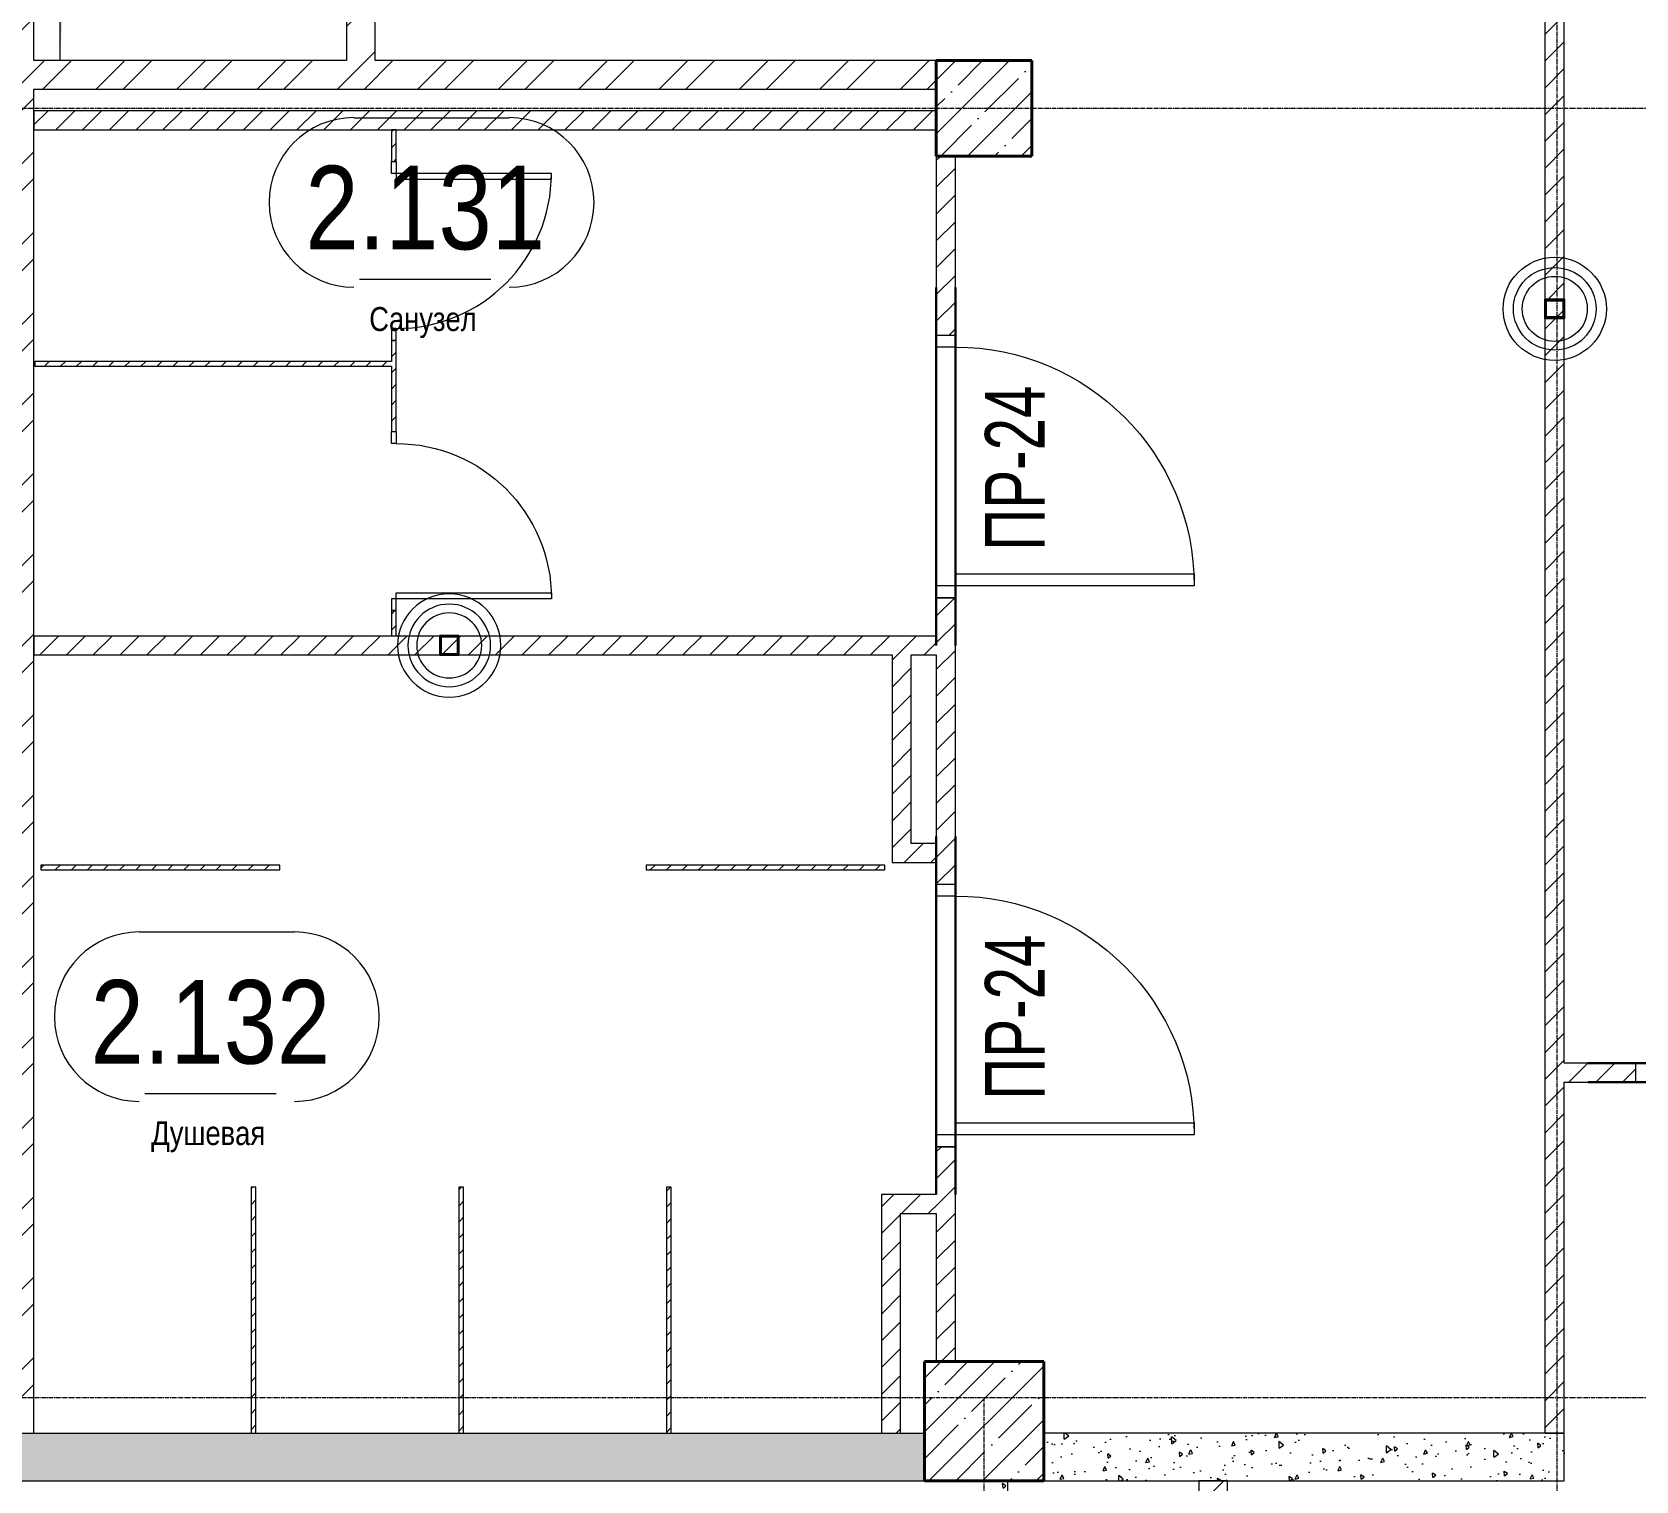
# Model space of a CAD drawing. Header units: millimetres. Extents: x -65509 to 912790, y 446 to 713294.
# Drawn here: x 209008 to 215725, y 217825 to 223895 of the extents above; entities that cross this region are included whole.
import ezdxf
from ezdxf.enums import TextEntityAlignment as Align

# ---------------------------------------------------------------- set-up
doc = ezdxf.new("R2010")
doc.units = ezdxf.units.MM
doc.linetypes.add('CENTER2', pattern=[28.575, 19.05, -3.175, 3.175, -3.175])
doc.linetypes.add('HIDDEN2', pattern=[4.7625, 3.175, -1.5875])
doc.layers.get('Defpoints').update_dxf_attribs({"color": 250})
for name, color, linetype, lineweight in [('АР_Area', 250, 'Continuous', 5), ('АР_Двери', 5, 'Continuous', 9), ('АР_Колонны', 250, 'Continuous', 30), ('АР_Стены ГКЛ', 250, 'Continuous', 15), ('АР_Стены ЖБ', 250, 'Continuous', 35), ('АР_Стены кирпич', 250, 'Continuous', 20), ('АР_Стены ПЕНОблок', 250, 'Continuous', 20), ('АР_Штриховка', 250, 'Continuous', 0), ('Двери кабины', 250, 'Continuous', 0), ('КМ_Фахверки', 250, 'Continuous', 25), ('ОВ_Шахты', 250, 'Continuous', 5), ('РД_Оси_100', 250, 'Continuous', 0)]:
    doc.layers.add(name, color=color, linetype=linetype, lineweight=lineweight)
for name, color, linetype, lineweight, plot in [('АР_Делит', 250, 'Continuous', 0, False), ('РД_Проем', 250, 'Continuous', 0, False), ('РД_проем_инж перемыч_подсчет', 250, 'Continuous', 30, False)]:
    doc.layers.add(name, color=color, linetype=linetype, lineweight=lineweight, plot=plot)
doc.layers.add('РД_Перемычка инж проемов', color=250, linetype='Continuous')
doc.styles.add('Arial0', font='arial.ttf')
doc.styles.add('style1', font='ARIALN.TTF')
doc.styles.add('ккк', font='isocpeur.ttf', dxfattribs={"width": 0.85, "oblique": 15})
pattern_1 = [(45, (142195.16, 127275.07), (-168.3798, 168.3798), []), (45, (142307.4, 127275.07), (-168.3798, 168.3798), [])]
pattern_2 = [(45, (142195.16, 127275.07), (-112.2532, 112.2532), []), (45, (142307.41, 127275.07), (-112.2532, 112.2532), [198.4375, -39.6875, 0, -39.6875])]
pattern_3 = [(45, (142195.157, 127275.073), (-33.67596, 33.67596), [])]

# ---------------------------------------------------------------- blocks, each defined once
blk = doc.blocks.new('СОШ_2200_АР_ОСИ_М100_28.05.24')
at = {"layer": 'РД_Оси_100', "linetype": 'CENTER2'}
for p, q in [((73200, -6155), (73200, 139938.679)), ((-5954.958, 96300), (119910, 96300)), ((-5954.958, 90900), (119910, 90900)), ((70800, -6155), (70800, 90900))]:
    blk.add_line(p, q, dxfattribs=at)
blk = doc.blocks.new('otv')
at = {"linetype": 'Continuous'}
blk.add_lwpolyline([(0, -1), (0, 0), (1, 0), (1, -1)], close=True, dxfattribs=at)
blk.add_solid([(0, -1), (0, 0), (0.1346, -0.1366), (1, 0)], dxfattribs=at)
blk = doc.blocks.new('Ф_блок 80')
at = {"layer": 'АР_Делит', "color": 1}
for radius in [216.3, 173, 136.2]:
    blk.add_circle((40, -40), radius, dxfattribs=at)
at = {"layer": 'КМ_Фахверки'}
blk.add_lwpolyline([(0, 0), (80, 0), (80, -80), (0, -80)], close=True, dxfattribs=at)
at = {"layer": 'КМ_Фахверки', "lineweight": 5}
blk.add_lwpolyline([(6, -6), (74, -6), (74, -74), (6, -74)], close=True, dxfattribs=at)
blk = doc.blocks.new('MOK-МаркаПом_овал_ареал')
for p, q in [((-2.986, 3.764), (3.522, 3.764)), ((-2.75, -3), (2.75, -3))]:
    blk.add_line(p, q)
for centre, radius, start, end in [((-2.986, 0.215), 3.55, 90, 270), ((3.522, 0.215), 3.55, 270, 90), ((-7.411, 0), 7.161, 0, 0.00095)]:
    blk.add_arc(centre, radius, start, end)
at = {"color": 0, "style": 'style1'}
blk.add_attdef('АР-ПОМЕЩЕНИЕ:НОМЕР', text='', height=3, dxfattribs=at).set_placement((0.261, 0), align=Align.MIDDLE)
blk = doc.blocks.new('MOK-МаркаПеремычки')
at = {"color": 0, "style": 'ккк', "oblique": 15, "width": 0.85}
blk.add_attdef('АР-ПРОЕМ:ПЕРЕМЫЧКА', text='', height=2.5, dxfattribs=at).set_placement((0, 0), align=Align.MIDDLE)

msp = doc.modelspace()

# ---------------------------------------------------------------- hatches: boundary and pattern name
at = {"layer": 'АР_Штриховка', "linetype": 'Continuous', "lineweight": 0}
h = msp.add_hatch(dxfattribs=at)
h.set_pattern_fill('ANSI32', color=256, scale=25, style=0)
h.set_pattern_definition(pattern_1)
h.paths.add_polyline_path([(208895.157, 223655.073), (208985.157, 223695.073), (209015.157, 223775.073), (209015.157, 227675.073), (208895.157, 227675.073)], flags=0)
h.paths.add_polyline_path([(209015.157, 221285.024), (208925.157, 221325.054), (208895.157, 221285.064), (208895.157, 218025.073), (209015.157, 218025.073)], flags=0)
h.paths.add_polyline_path([(208895.157, 221405.064), (208925.157, 221325.054), (209015.157, 221285.024), (209015.157, 221285.073), (208895.157, 221405.065)], flags=0)
h.paths.add_polyline_path([(208895.157, 221405.064), (209015.157, 221285.073), (209015.157, 223565.073), (208895.157, 223565.073)], flags=0)
h.paths.add_polyline_path([(208895.157, 223565.073), (209015.157, 223565.073), (209015.157, 223655.073), (208985.157, 223695.073), (208895.157, 223655.073)], flags=0)
h = msp.add_hatch(dxfattribs=at)
h.set_pattern_fill('ANSI32', color=256, scale=25, angle=-360, style=0)
h.set_pattern_definition([(45, (142195.16, 127275.07), (-168.3798, 168.3798), []), (45, (142307.4, 127275.07), (-168.3798, 168.3798), [])])
h.paths.add_polyline_path([(210445.157, 227675.073), (210325.157, 227675.073), (210325.157, 223775.073), (210365.157, 223745.073), (210445.157, 223775.073)], flags=0)
at = {"layer": 'АР_Штриховка', "linetype": 'Continuous', "lineweight": 0, "ltscale": 0.5}
h = msp.add_hatch(dxfattribs=at)
h.set_pattern_fill('ANSI31', color=256, scale=25, style=0)
h.set_pattern_definition([(45, (142195.16, 127275.07), (-56.1266, 56.1266), [])])
h.paths.add_polyline_path([(215425.157, 219495.073), (215405.157, 219548.406), (215345.157, 219575.073), (215345.157, 218025.073), (215425.157, 218025.073)], flags=0)
h.paths.add_polyline_path([(215345.157, 219575.073), (215405.157, 219548.406), (215425.157, 219575.073), (215425.157, 227675.073), (215345.157, 227675.073)], flags=0)
at = {"layer": 'АР_Штриховка', "linetype": 'Continuous', "lineweight": 0}
h = msp.add_hatch(dxfattribs=at)
h.set_pattern_fill('ANSI32', color=256, scale=25, angle=-360, style=0)
h.set_pattern_definition([(45, (142195.16, 127275.07), (-168.3798, 168.3798), []), (45, (142307.4, 127275.07), (-168.3798, 168.3798), [])])
h.paths.add_polyline_path([(209015.157, 223775.073), (208985.157, 223695.073), (209015.157, 223655.073), (210325.157, 223655.073), (210365.157, 223745.073), (210325.157, 223775.073)], flags=0)
h.paths.add_polyline_path([(210445.157, 223775.073), (210365.157, 223745.073), (210325.157, 223655.073), (212795.157, 223655.073), (212795.157, 223775.073)], flags=0)
at = {"layer": 'АР_Штриховка', "linetype": 'Continuous', "lineweight": 5}
h = msp.add_hatch(dxfattribs=at)
h.set_pattern_fill('ANSI35', color=256, scale=25, style=0)
h.set_pattern_definition(pattern_2)
h.paths.add_polyline_path([(212795.157, 223375.073), (213195.157, 223375.073), (213195.157, 223775.073), (212795.157, 223775.073)], flags=0)
at = {"layer": 'АР_Штриховка', "linetype": 'Continuous', "lineweight": 0, "ltscale": 0.5}
h = msp.add_hatch(dxfattribs=at)
h.set_pattern_fill('ANSI31', color=256, scale=25, angle=-360, style=0)
h.set_pattern_definition([(45, (142195.16, 127275.07), (-56.1266, 56.1266), [])])
h.paths.add_polyline_path([(212795.157, 223485.073), (212795.157, 223565.073), (209015.157, 223565.073), (209015.157, 223485.073)], flags=0)
at = {"layer": 'АР_Штриховка', "linetype": 'Continuous', "lineweight": 0}
h = msp.add_hatch(dxfattribs=at)
h.set_pattern_fill('ANSI31', color=256, scale=15, angle=-360, style=0)
h.set_pattern_definition([(45, (142195.157, 127275.073), (-33.67596, 33.67596), [])])
h.paths.add_polyline_path([(210533.27, 223485.073), (210513.27, 223485.073), (210513.27, 223352.71), (210533.27, 223352.71)], flags=0)
h.paths.add_polyline_path([(210533.27, 222602.71), (210513.27, 222602.71), (210513.27, 222515.073), (210518.27, 222501.74), (210533.27, 222495.073)], flags=0)
h.paths.add_polyline_path([(210533.27, 222495.073), (210518.27, 222501.74), (210513.27, 222495.073), (210513.27, 222220.855), (210533.27, 222220.855)], flags=0)
h.paths.add_polyline_path([(210533.27, 221470.855), (210513.27, 221470.855), (210513.27, 221365.073), (210533.27, 221365.073)], flags=0)
at = {"layer": 'АР_Штриховка', "linetype": 'Continuous', "lineweight": 0, "ltscale": 0.5}
h = msp.add_hatch(dxfattribs=at)
h.set_pattern_fill('ANSI31', color=256, scale=25, angle=-360, style=0)
h.set_pattern_definition([(45, (142195.16, 127275.07), (-56.1266, 56.1266), [])])
h.paths.add_polyline_path([(212875.157, 223375.073), (212795.157, 223375.073), (212795.157, 222625.073), (212875.157, 222625.073)], flags=0)
h.paths.add_polyline_path([(212875.157, 221525.073), (212795.157, 221525.073), (212795.157, 221365.073), (212815.157, 221311.74), (212875.157, 221285.073)], flags=0)
h.paths.add_polyline_path([(212875.157, 218945.073), (212815.157, 218971.739), (212795.157, 218945.073), (212795.157, 218325.073), (212875.157, 218325.073)], flags=0)
h.paths.add_polyline_path([(212875.157, 221285.073), (212815.157, 221311.74), (212795.157, 221285.073), (212795.157, 220495.073), (212815.157, 220441.74), (212875.157, 220415.073)], flags=0)
h.paths.add_polyline_path([(212875.157, 220415.073), (212815.157, 220441.74), (212795.157, 220415.073), (212795.157, 220325.073), (212875.157, 220325.073)], flags=0)
h.paths.add_polyline_path([(212875.157, 219225.073), (212795.157, 219225.073), (212795.157, 219025.073), (212815.157, 218971.739), (212875.157, 218945.073)], flags=0)
at = {"layer": 'АР_Штриховка', "linetype": 'Continuous', "lineweight": 0}
h = msp.add_hatch(dxfattribs=at)
h.set_pattern_fill('ANSI31', color=256, scale=15, angle=-360, style=0)
h.set_pattern_definition([(45, (142195.157, 127275.073), (-33.67596, 33.67596), [])])
h.paths.add_polyline_path([(209020.157, 222515.073), (209020.157, 222495.073), (210513.27, 222495.073), (210518.27, 222501.74), (210513.27, 222515.073)], flags=0)
at = {"layer": 'АР_Штриховка', "linetype": 'Continuous', "lineweight": 0, "ltscale": 0.5}
h = msp.add_hatch(dxfattribs=at)
h.set_pattern_fill('ANSI31', color=256, scale=25, style=0)
h.set_pattern_definition([(45, (142195.16, 127275.07), (-56.1266, 56.1266), [])])
h.paths.add_polyline_path([(209015.157, 221365.073), (209015.157, 221285.073), (212610.011, 221285.073), (212636.678, 221305.073), (212610.011, 221365.073)], flags=0)
h.paths.add_polyline_path([(212610.011, 221365.073), (212636.678, 221305.073), (212690.011, 221285.073), (212795.157, 221285.073), (212815.157, 221311.74), (212795.157, 221365.073)], flags=0)
h = msp.add_hatch(dxfattribs=at)
h.set_pattern_fill('ANSI31', color=256, scale=25, angle=-360, style=0)
h.set_pattern_definition([(45, (142195.16, 127275.07), (-56.1266, 56.1266), [])])
h.paths.add_polyline_path([(212690.011, 221285.073), (212636.678, 221305.073), (212610.011, 221285.073), (212610.011, 220415.073), (212690.011, 220495.073)], flags=0)
h = msp.add_hatch(dxfattribs=at)
h.set_pattern_fill('ANSI31', color=256, scale=25, style=0)
h.set_pattern_definition([(45, (142195.16, 127275.07), (-56.1266, 56.1266), [])])
h.paths.add_polyline_path([(212690.011, 220495.073), (212610.011, 220415.073), (212795.157, 220415.073), (212815.157, 220441.74), (212795.157, 220495.073)], flags=0)
at = {"layer": 'АР_Штриховка', "linetype": 'Continuous', "lineweight": 0}
h = msp.add_hatch(dxfattribs=at)
h.set_pattern_fill('ANSI31', color=256, scale=15, style=0)
h.set_pattern_definition([(45, (142195.157, 127275.073), (-33.67596, 33.67596), [])])
h.paths.add_polyline_path([(209045.157, 220405.073), (209045.157, 220385.073), (210045.157, 220385.073), (210045.157, 220405.073)], flags=0)
h = msp.add_hatch(dxfattribs=at)
h.set_pattern_fill('ANSI31', color=256, scale=15, style=0)
h.set_pattern_definition([(45, (142195.157, 127275.073), (-33.67596, 33.67596), [])])
h.paths.add_polyline_path([(211580.011, 220405.073), (211580.011, 220385.073), (212580.011, 220385.073), (212580.011, 220405.073)], flags=0)
at = {"layer": 'АР_Штриховка', "linetype": 'Continuous', "lineweight": 0, "ltscale": 0.5}
h = msp.add_hatch(dxfattribs=at)
h.set_pattern_fill('ANSI31', color=256, scale=25, angle=-360, style=0)
h.set_pattern_definition([(45, (142195.16, 127275.07), (-56.1266, 56.1266), [])])
h.paths.add_polyline_path([(218445.157, 219495.073), (218471.824, 219515.073), (218445.157, 219575.073), (218245.157, 219575.073), (218271.824, 219515.073), (218325.157, 219495.073)], flags=0)
h.paths.add_polyline_path([(218245.157, 219495.073), (218271.824, 219515.073), (218245.157, 219575.073), (216825.157, 219575.073), (216825.157, 219495.073)], flags=0)
h.paths.add_polyline_path([(215725.157, 219495.073), (215725.157, 219575.073), (215425.157, 219575.073), (215405.157, 219548.406), (215425.157, 219495.073)], flags=0)
at = {"layer": 'АР_Штриховка', "linetype": 'Continuous', "lineweight": 0}
h = msp.add_hatch(dxfattribs=at)
h.set_pattern_fill('ANSI31', color=256, scale=15, style=0)
h.set_pattern_definition(pattern_3)
h.paths.add_polyline_path([(209925.157, 218025.073), (209945.157, 218025.073), (209945.157, 219055.073), (209925.157, 219055.073)], flags=0)
h = msp.add_hatch(dxfattribs=at)
h.set_pattern_fill('ANSI31', color=256, scale=15, style=0)
h.set_pattern_definition(pattern_3)
h.paths.add_polyline_path([(210795.157, 218025.073), (210815.157, 218025.073), (210815.157, 219055.073), (210795.157, 219055.073)], flags=0)
h = msp.add_hatch(dxfattribs=at)
h.set_pattern_fill('ANSI31', color=256, scale=15, style=0)
h.set_pattern_definition(pattern_3)
h.paths.add_polyline_path([(211665.157, 218025.073), (211685.157, 218025.073), (211685.157, 219055.073), (211665.157, 219055.073)], flags=0)
at = {"layer": 'АР_Штриховка', "linetype": 'Continuous', "lineweight": 0, "ltscale": 0.5}
h = msp.add_hatch(dxfattribs=at)
h.set_pattern_fill('ANSI31', color=256, scale=25, angle=-360, style=0)
h.set_pattern_definition([(45, (142195.16, 127275.07), (-56.1266, 56.1266), [])])
h.paths.add_polyline_path([(212645.157, 218945.073), (212565.157, 219025.073), (212565.157, 218025.073), (212645.157, 218025.073)], flags=0)
h = msp.add_hatch(dxfattribs=at)
h.set_pattern_fill('ANSI31', color=256, scale=25, style=0)
h.set_pattern_definition([(45, (142195.16, 127275.07), (-56.1266, 56.1266), [])])
h.paths.add_polyline_path([(212565.157, 219025.073), (212645.157, 218945.073), (212795.157, 218945.073), (212815.157, 218971.739), (212795.157, 219025.073)], flags=0)
at = {"layer": 'АР_Штриховка', "linetype": 'Continuous', "lineweight": 5}
h = msp.add_hatch(dxfattribs=at)
h.set_pattern_fill('ANSI35', color=256, scale=25, style=0)
h.set_pattern_definition(pattern_2)
h.paths.add_polyline_path([(212745.157, 217825.073), (213245.157, 217825.073), (213245.157, 218325.073), (212745.157, 218325.073)], flags=0)
at = {"layer": 'АР_Штриховка', "linetype": 'Continuous', "lineweight": 0}
h = msp.add_hatch(dxfattribs=at)
h.set_pattern_fill('AR-CONC', color=256, angle=-315, style=0)
h.set_pattern_definition([(95, (142195.16, 127275.07), (140.09465, 117.55338), [19.05, -209.55]), (40, (142195.16, 127275.07), (-160.01845, 110.17673), [15.24, -167.64058]), (145.45144, (142206.83, 127284.87), (-19.9238, 227.7301), [16.19, -178.09024]), (91.1842, (142159.24, 127311), (221.41024, 161.9534), [28.575, -314.325]), (141.63556, (142177.7, 127324.5), (-7.0866, 342.82676), [24.285, -267.1356]), (36.18415, (142159.24, 127311), (-7.0866, 342.82676), [22.86, -251.4597]), (66, (142186.18, 127319.97), (179.51998, 34.89515), [19.05, -209.55]), (11, (142186.18, 127319.97), (-86.53993, 173.9412), [15.24, -167.64]), (116.45145, (142201.14, 127322.88), (92.98005, 208.83634), [16.19, -178.08994]), (82.5, (142195.16, 127275.07), (-57.60547, 61.973414), [0, -165.608, 0, -170.18, 0, -168.275]), (52.5, (142195.16, 127275.07), (-23.58973, 118.087), [0, -97.028, 0, -161.798, 0, -64.135]), (12.5, (142155.105, 127235.02), (99.927863, 91.826196), [0, -63.5, 0, -198.12, 0, -262.89]), (2.5, (142137.14, 127217.06), (86.7639, 122.72239), [0, -82.55, 0, -131.572, 0, -186.69])])
h.paths.add_polyline_path([(209015.157, 217825.073), (209015.157, 218025.073), (208665.157, 218025.073), (208665.157, 217825.073)], flags=0)
h.paths.add_polyline_path([(208665.157, 217825.073), (208665.157, 218025.073), (208145.157, 218025.073), (208145.157, 217825.073)], flags=0)
h.paths.add_polyline_path([(212745.157, 217825.073), (212745.157, 218025.073), (212565.157, 218025.073), (212565.157, 217825.073)], flags=0)
h.paths.add_polyline_path([(212565.157, 217825.073), (212565.157, 218025.073), (209015.157, 218025.073), (209015.157, 217825.073)], flags=0)
h = msp.add_hatch(dxfattribs=at)
h.set_pattern_fill('AR-CONC', color=256, angle=-315, style=0)
h.set_pattern_definition([(95, (142195.16, 127275.07), (140.09465, 117.55338), [19.05, -209.55]), (40, (142195.16, 127275.07), (-160.01845, 110.17673), [15.24, -167.64058]), (145.45144, (142206.83, 127284.87), (-19.9238, 227.7301), [16.19, -178.09024]), (91.1842, (142159.24, 127311), (221.41024, 161.9534), [28.575, -314.325]), (141.63556, (142177.7, 127324.5), (-7.0866, 342.82676), [24.285, -267.1356]), (36.18415, (142159.24, 127311), (-7.0866, 342.82676), [22.86, -251.4597]), (66, (142186.18, 127319.97), (179.51998, 34.89515), [19.05, -209.55]), (11, (142186.18, 127319.97), (-86.53993, 173.9412), [15.24, -167.64]), (116.45145, (142201.14, 127322.88), (92.98005, 208.83634), [16.19, -178.08994]), (82.5, (142195.16, 127275.07), (-57.60547, 61.973414), [0, -165.608, 0, -170.18, 0, -168.275]), (52.5, (142195.16, 127275.07), (-23.58973, 118.087), [0, -97.028, 0, -161.798, 0, -64.135]), (12.5, (142155.105, 127235.02), (99.927863, 91.826196), [0, -63.5, 0, -198.12, 0, -262.89]), (2.5, (142137.14, 127217.06), (86.7639, 122.72239), [0, -82.55, 0, -131.572, 0, -186.69])])
h.paths.add_polyline_path([(215425.157, 217825.073), (215425.157, 218025.073), (213245.157, 218025.073), (213245.157, 217825.073)], flags=0)
h = msp.add_hatch(dxfattribs=at)
h.set_pattern_fill('AR-CONC', color=256, angle=45, style=0)
h.set_pattern_definition([(95, (142195.16, 127275.07), (140.09465, 117.55338), [19.05, -209.55]), (40, (142195.16, 127275.07), (-160.01845, 110.17673), [15.24, -167.64058]), (145.45144, (142206.83, 127284.87), (-19.9238, 227.7301), [16.19, -178.09024]), (91.1842, (142159.24, 127311), (221.41024, 161.9534), [28.575, -314.325]), (141.63556, (142177.7, 127324.5), (-7.0866, 342.82676), [24.285, -267.1356]), (36.18415, (142159.24, 127311), (-7.0866, 342.82676), [22.86, -251.4597]), (66, (142186.18, 127319.97), (179.51998, 34.89515), [19.05, -209.55]), (11, (142186.18, 127319.97), (-86.53993, 173.9412), [15.24, -167.64]), (116.45145, (142201.14, 127322.88), (92.98005, 208.83634), [16.19, -178.08994]), (82.5, (142195.16, 127275.07), (-57.60547, 61.973414), [0, -165.608, 0, -170.18, 0, -168.275]), (52.5, (142195.16, 127275.07), (-23.58973, 118.087), [0, -97.028, 0, -161.798, 0, -64.135]), (12.5, (142155.105, 127235.02), (99.927863, 91.826196), [0, -63.5, 0, -198.12, 0, -262.89]), (2.5, (142137.14, 127217.06), (86.7639, 122.72239), [0, -82.55, 0, -131.572, 0, -186.69])])
h.paths.add_polyline_path([(212895.071, 215975.072), (213095.071, 215975.073), (213095.061, 217825.073), (212895.061, 217825.072)], flags=0)
h = msp.add_hatch(dxfattribs=at)
h.set_pattern_fill('ANSI32', color=256, scale=25, style=0)
h.set_pattern_definition(pattern_1)
h.paths.add_polyline_path([(213895.065, 215875.073), (214015.065, 215875.073), (214015.065, 217025.073), (213925.065, 217065.073), (213895.065, 217025.073)], flags=0)
h.paths.add_polyline_path([(213895.065, 217145.073), (213925.065, 217065.073), (214015.065, 217025.073), (214015.065, 217825.073), (213895.065, 217825.073)], flags=0)

# ---------------------------------------------------------------- linework, layer by layer
at = {"layer": 'АР_Двери', "linetype": 'Continuous', "lineweight": 9}
for points in [[(212795.157, 222575.073), (212795.157, 222625.073), (212875.157, 222625.073), (212875.157, 222575.073)], [(212875.157, 221575.073), (212875.157, 221625.073), (213875.157, 221625.073), (213875.157, 221575.073)], [(212795.157, 221575.073), (212795.157, 221525.073), (212875.157, 221525.073), (212875.157, 221575.073)], [(212795.157, 220275.073), (212795.157, 220325.073), (212875.157, 220325.073), (212875.157, 220275.073)], [(215775.157, 219495.073), (215725.157, 219495.073), (215725.157, 219575.073), (215775.157, 219575.073)], [(212875.157, 219275.073), (212875.157, 219325.073), (213875.157, 219325.073), (213875.157, 219275.073)], [(212795.157, 219275.073), (212795.157, 219225.073), (212875.157, 219225.073), (212875.157, 219275.073)]]:
    msp.add_lwpolyline(points, close=True, dxfattribs=at)
at = {"layer": 'АР_Двери', "linetype": 'Continuous', "lineweight": 9, "extrusion": (0, 0, -1)}
for centre in [(-212875.157, 221575.073), (-212875.157, 219275.073)]:
    msp.add_arc(centre, 1000, 90, 180, dxfattribs=at)
at = {"layer": 'АР_Колонны', "linetype": 'HIDDEN2', "lineweight": 25}
for p, q in [((212795.157, 223775.073), (213195.157, 223775.073)), ((212795.157, 223375.073), (212795.157, 223775.073)), ((213195.157, 223775.073), (213195.157, 223375.073)), ((213195.157, 223375.073), (212795.157, 223375.073)), ((212745.157, 218325.073), (213245.157, 218325.073)), ((212745.157, 217825.073), (212745.157, 218325.073)), ((213245.157, 218325.073), (213245.157, 217825.073)), ((213245.157, 217825.073), (212745.157, 217825.073))]:
    msp.add_line(p, q, dxfattribs=at)
at = {"layer": 'АР_Колонны', "linetype": 'Continuous', "lineweight": 35}
for p, q in [((212795.157, 223775.073), (213195.157, 223775.073)), ((212795.157, 223375.073), (212795.157, 223775.073)), ((213195.157, 223375.073), (213195.157, 223775.073)), ((212795.157, 223375.073), (213195.157, 223375.073)), ((212745.157, 218325.073), (213245.157, 218325.073)), ((212745.157, 217825.073), (212745.157, 218325.073)), ((213245.157, 217825.073), (213245.157, 218325.073)), ((212745.157, 217825.073), (213245.157, 217825.073))]:
    msp.add_line(p, q, dxfattribs=at)
at = {"layer": 'АР_Стены ГКЛ', "linetype": 'Continuous', "lineweight": 15}
for p, q in [((210533.27, 223485.073), (210513.27, 223485.073)), ((210513.27, 223485.073), (210513.27, 223352.71)), ((210533.27, 223352.71), (210533.27, 223485.073)), ((210513.27, 223352.71), (210533.27, 223352.71)), ((210533.27, 222602.71), (210513.27, 222602.71)), ((210513.27, 222602.71), (210513.27, 222515.073)), ((210533.27, 222220.855), (210533.27, 222602.71)), ((209020.157, 222515.073), (209020.157, 222495.073)), ((210513.27, 222515.073), (209020.157, 222515.073)), ((209020.157, 222495.073), (210513.27, 222495.073)), ((210513.27, 222495.073), (210513.27, 222220.855)), ((210513.27, 222220.855), (210533.27, 222220.855)), ((210533.27, 221470.855), (210513.27, 221470.855)), ((210513.27, 221470.855), (210513.27, 221365.073)), ((210533.27, 221365.073), (210533.27, 221470.855)), ((210513.27, 221365.073), (210533.27, 221365.073)), ((209045.157, 220405.073), (209045.157, 220385.073)), ((210045.157, 220405.073), (209045.157, 220405.073)), ((210045.157, 220385.073), (210045.157, 220405.073)), ((211580.011, 220405.073), (211580.011, 220385.073)), ((212580.011, 220405.073), (211580.011, 220405.073)), ((212580.011, 220385.073), (212580.011, 220405.073)), ((209045.157, 220385.073), (210045.157, 220385.073)), ((211580.011, 220385.073), (212580.011, 220385.073)), ((209945.157, 219055.073), (209925.157, 219055.073)), ((209925.157, 219055.073), (209925.157, 218025.073)), ((209945.157, 218025.073), (209945.157, 219055.073)), ((210815.157, 219055.073), (210795.157, 219055.073)), ((210795.157, 219055.073), (210795.157, 218025.073)), ((210815.157, 218025.073), (210815.157, 219055.073)), ((211685.157, 219055.073), (211665.157, 219055.073)), ((211665.157, 219055.073), (211665.157, 218025.073)), ((211685.157, 218025.073), (211685.157, 219055.073)), ((209925.157, 218025.073), (209945.157, 218025.073)), ((210795.157, 218025.073), (210815.157, 218025.073)), ((211665.157, 218025.073), (211685.157, 218025.073))]:
    msp.add_line(p, q, dxfattribs=at)
at = {"layer": 'АР_Стены ЖБ', "linetype": 'Continuous', "lineweight": 40}
for p, q in [((213195.157, 223775.073), (212795.157, 223775.073)), ((212795.157, 223775.073), (212795.157, 223375.073)), ((213195.157, 223375.073), (213195.157, 223775.073)), ((212795.157, 223375.073), (213195.157, 223375.073)), ((213245.157, 218325.073), (212745.157, 218325.073)), ((212745.157, 218325.073), (212745.157, 217825.073)), ((213245.157, 217825.073), (213245.157, 218325.073)), ((212745.157, 217825.073), (213245.157, 217825.073))]:
    msp.add_line(p, q, dxfattribs=at)
at = {"layer": 'АР_Стены кирпич', "linetype": 'Continuous', "lineweight": 20}
for p, q in [((209015.157, 223775.073), (209015.157, 227675.073)), ((210325.157, 227675.073), (210325.157, 223775.073)), ((210445.157, 223775.073), (210445.157, 227675.073)), ((210325.157, 223775.073), (209015.157, 223775.073)), ((212795.157, 223775.073), (210445.157, 223775.073)), ((212795.157, 223655.073), (212795.157, 223775.073)), ((209015.157, 218025.073), (209015.157, 223655.073)), ((209015.157, 223655.073), (210325.157, 223655.073)), ((210325.157, 223655.073), (212795.157, 223655.073)), ((208895.157, 218025.073), (209015.157, 218025.073)), ((214015.065, 217825.073), (213895.065, 217825.073)), ((213895.065, 217825.073), (213895.065, 217145.073)), ((214015.065, 215875.073), (214015.065, 217825.073))]:
    msp.add_line(p, q, dxfattribs=at)
at = {"layer": 'АР_Стены ПЕНОблок', "linetype": 'Continuous', "lineweight": 20}
for p, q in [((215345.157, 218025.073), (215345.157, 227675.073)), ((215425.157, 219575.073), (215425.157, 227675.073)), ((212795.157, 223565.073), (209015.157, 223565.073)), ((209015.157, 223565.073), (209015.157, 223485.073)), ((212795.157, 223485.073), (212795.157, 223565.073)), ((209015.157, 223485.073), (212795.157, 223485.073)), ((212875.157, 223375.073), (212795.157, 223375.073)), ((212795.157, 223375.073), (212795.157, 222625.073)), ((212875.157, 222625.073), (212875.157, 223375.073)), ((212795.157, 222625.073), (212875.157, 222625.073)), ((212875.157, 221525.073), (212795.157, 221525.073)), ((212795.157, 221525.073), (212795.157, 221365.073)), ((212875.157, 220325.073), (212875.157, 221525.073)), ((209015.157, 221365.073), (212795.157, 221365.073)), ((209015.157, 221365.073), (209015.157, 221285.073)), ((209015.157, 221285.073), (212610.011, 221285.073)), ((212610.011, 221285.073), (212610.011, 220415.073)), ((212690.011, 221285.073), (212795.157, 221285.073)), ((212690.011, 220495.073), (212690.011, 221285.073)), ((212795.157, 221285.073), (212795.157, 220495.073)), ((212795.157, 220495.073), (212690.011, 220495.073)), ((212610.011, 220415.073), (212795.157, 220415.073)), ((212795.157, 220415.073), (212795.157, 220325.073)), ((212795.157, 220325.073), (212875.157, 220325.073)), ((215725.157, 219575.073), (215425.157, 219575.073)), ((215725.157, 219495.073), (215725.157, 219575.073)), ((215425.157, 218025.073), (215425.157, 219495.073)), ((215425.157, 219495.073), (215725.157, 219495.073)), ((212875.157, 219225.073), (212795.157, 219225.073)), ((212795.157, 219225.073), (212795.157, 219025.073)), ((212875.157, 218325.073), (212875.157, 219225.073)), ((212565.157, 219025.073), (212565.157, 218025.073)), ((212795.157, 219025.073), (212565.157, 219025.073)), ((212645.157, 218025.073), (212645.157, 218945.073)), ((212645.157, 218945.073), (212795.157, 218945.073)), ((212795.157, 218945.073), (212795.157, 218325.073)), ((212795.157, 218325.073), (212875.157, 218325.073)), ((208145.157, 218025.073), (212745.157, 218025.073)), ((212565.157, 218025.073), (212645.157, 218025.073)), ((212745.157, 217825.073), (212745.157, 218025.073)), ((215425.157, 218025.073), (213245.157, 218025.073)), ((213245.157, 218025.073), (213245.157, 217825.073)), ((215345.157, 218025.073), (215425.157, 218025.073)), ((215425.157, 217825.073), (215425.157, 218025.073)), ((208145.157, 217825.073), (212745.157, 217825.073)), ((213095.061, 217825.073), (212895.061, 217825.072)), ((213095.071, 215975.073), (213095.061, 217825.073)), ((213245.157, 217825.073), (215425.157, 217825.073))]:
    msp.add_line(p, q, dxfattribs=at)
at = {"layer": 'Двери кабины', "linetype": 'Continuous', "lineweight": 0}
for points in [[(210513.27, 223302.71), (210513.27, 223352.71), (210533.27, 223352.71), (210533.27, 223302.71)], [(210533.27, 223302.71), (210533.27, 223277.71), (211183.27, 223277.71), (211183.27, 223302.71)], [(210513.27, 222652.71), (210513.27, 222602.71), (210533.27, 222602.71), (210533.27, 222652.71)], [(210513.27, 222170.855), (210513.27, 222220.855), (210533.27, 222220.855), (210533.27, 222170.855)], [(210533.27, 221520.855), (210533.27, 221545.855), (211183.27, 221545.855), (211183.27, 221520.855)], [(210513.27, 221520.855), (210513.27, 221470.855), (210533.27, 221470.855), (210533.27, 221520.855)]]:
    msp.add_lwpolyline(points, close=True, dxfattribs=at)
msp.add_arc((210533.27, 223302.71), 650, 270, 0, dxfattribs=at)
at = {"layer": 'Двери кабины', "linetype": 'Continuous', "lineweight": 0, "extrusion": (0, 0, -1)}
msp.add_arc((-210533.27, 221520.855), 650, 90, 180, dxfattribs=at)
at = {"layer": 'РД_Проем', "linetype": 'Continuous', "lineweight": 0}
for p, q in [((212795.157, 221525.073), (212795.157, 222625.073)), ((212875.157, 221525.073), (212875.157, 222625.073)), ((212795.157, 219225.073), (212795.157, 220325.073)), ((212875.157, 219225.073), (212875.157, 220325.073))]:
    msp.add_line(p, q, dxfattribs=at)
at = {"layer": 'РД_проем_инж перемыч_подсчет', "linetype": 'Continuous', "lineweight": 30}
for p, q in [((212795.157, 221325.073), (212795.157, 222825.073)), ((212875.157, 221325.073), (212875.157, 222825.073)), ((212795.157, 219025.073), (212795.157, 220525.073)), ((212875.157, 219025.073), (212875.157, 220525.073)), ((217025.157, 219575.073), (215525.157, 219575.073)), ((217025.157, 219495.073), (215525.157, 219495.073))]:
    msp.add_line(p, q, dxfattribs=at)

# ---------------------------------------------------------------- block references
at = {"layer": 'АР_Area', "linetype": 'Continuous', "lineweight": 5}
ref = msp.add_blockref('MOK-МаркаПом_овал_ареал', (210654.389, 223159.47), dxfattribs=dict(at, xscale=100, yscale=100, zscale=100))
ref.add_attrib('АР-ПОМЕЩЕНИЕ:НОМЕР', '2.131', dxfattribs={"layer": '0', "color": 0, "height": 350, "style": 'style1'}).set_placement((210654.389, 223159.47), align=Align.MIDDLE)
ref.add_attrib('АР-ПОМЕЩЕНИЕ:НАИМЕНОВАНИЕ', 'Санузел', dxfattribs={"layer": 'Defpoints', "color": 2, "height": 100, "style": 'style1'}).set_placement((210644.974, 222678.077), align=Align.MIDDLE)
ref = msp.add_blockref('MOK-МаркаПом_овал_ареал', (209755.114, 219748.329), dxfattribs=dict(at, xscale=100, yscale=100, zscale=100))
ref.add_attrib('АР-ПОМЕЩЕНИЕ:НОМЕР', '2.132', dxfattribs={"layer": '0', "color": 0, "height": 350, "style": 'style1'}).set_placement((209755.114, 219748.329), align=Align.MIDDLE)
ref.add_attrib('АР-ПОМЕЩЕНИЕ:НАИМЕНОВАНИЕ', 'Душевая', dxfattribs={"layer": 'Defpoints', "color": 2, "height": 100, "style": 'style1'}).set_placement((209745.699, 219266.936), align=Align.MIDDLE)
at = {"layer": 'КМ_Фахверки'}
msp.add_blockref('Ф_блок 80', (215345.157, 222775.073), dxfattribs=at)
at = {"layer": 'КМ_Фахверки', "xscale": -1}
msp.add_blockref('Ф_блок 80', (210795.157, 221365.073), dxfattribs=at)
at = {"layer": 'ОВ_Шахты', "xscale": 1200, "yscale": 3600}
msp.add_blockref('otv', (209125.157, 227375.073), dxfattribs=at)
at = {"layer": 'РД_Оси_100'}
msp.add_blockref('СОШ_2200_АР_ОСИ_М100_28.05.24', (142195.157, 127275.073), dxfattribs=at)
at = {"layer": 'РД_Перемычка инж проемов', "linetype": 'Continuous', "lineweight": -3}
ref = msp.add_blockref('MOK-МаркаПеремычки', (213121.889, 222068.037, 200), dxfattribs=dict(at, xscale=100, yscale=100, zscale=100, rotation=89.99999999999997))
ref.add_attrib('АР-ПРОЕМ:ПЕРЕМЫЧКА', 'ПР-24', dxfattribs={"layer": '0', "color": 0, "height": 250, "rotation": 90, "style": 'Arial0', "width": 0.7}).set_placement((213121.889, 222068.037, 200), align=Align.MIDDLE)
ref = msp.add_blockref('MOK-МаркаПеремычки', (213121.889, 219768.037, 200), dxfattribs=dict(at, xscale=100, yscale=100, zscale=100, rotation=89.99999999999997))
ref.add_attrib('АР-ПРОЕМ:ПЕРЕМЫЧКА', 'ПР-24', dxfattribs={"layer": '0', "color": 0, "height": 250, "rotation": 90, "style": 'Arial0', "width": 0.7}).set_placement((213121.889, 219768.037, 200), align=Align.MIDDLE)

doc.saveas('drawing.dxf')
